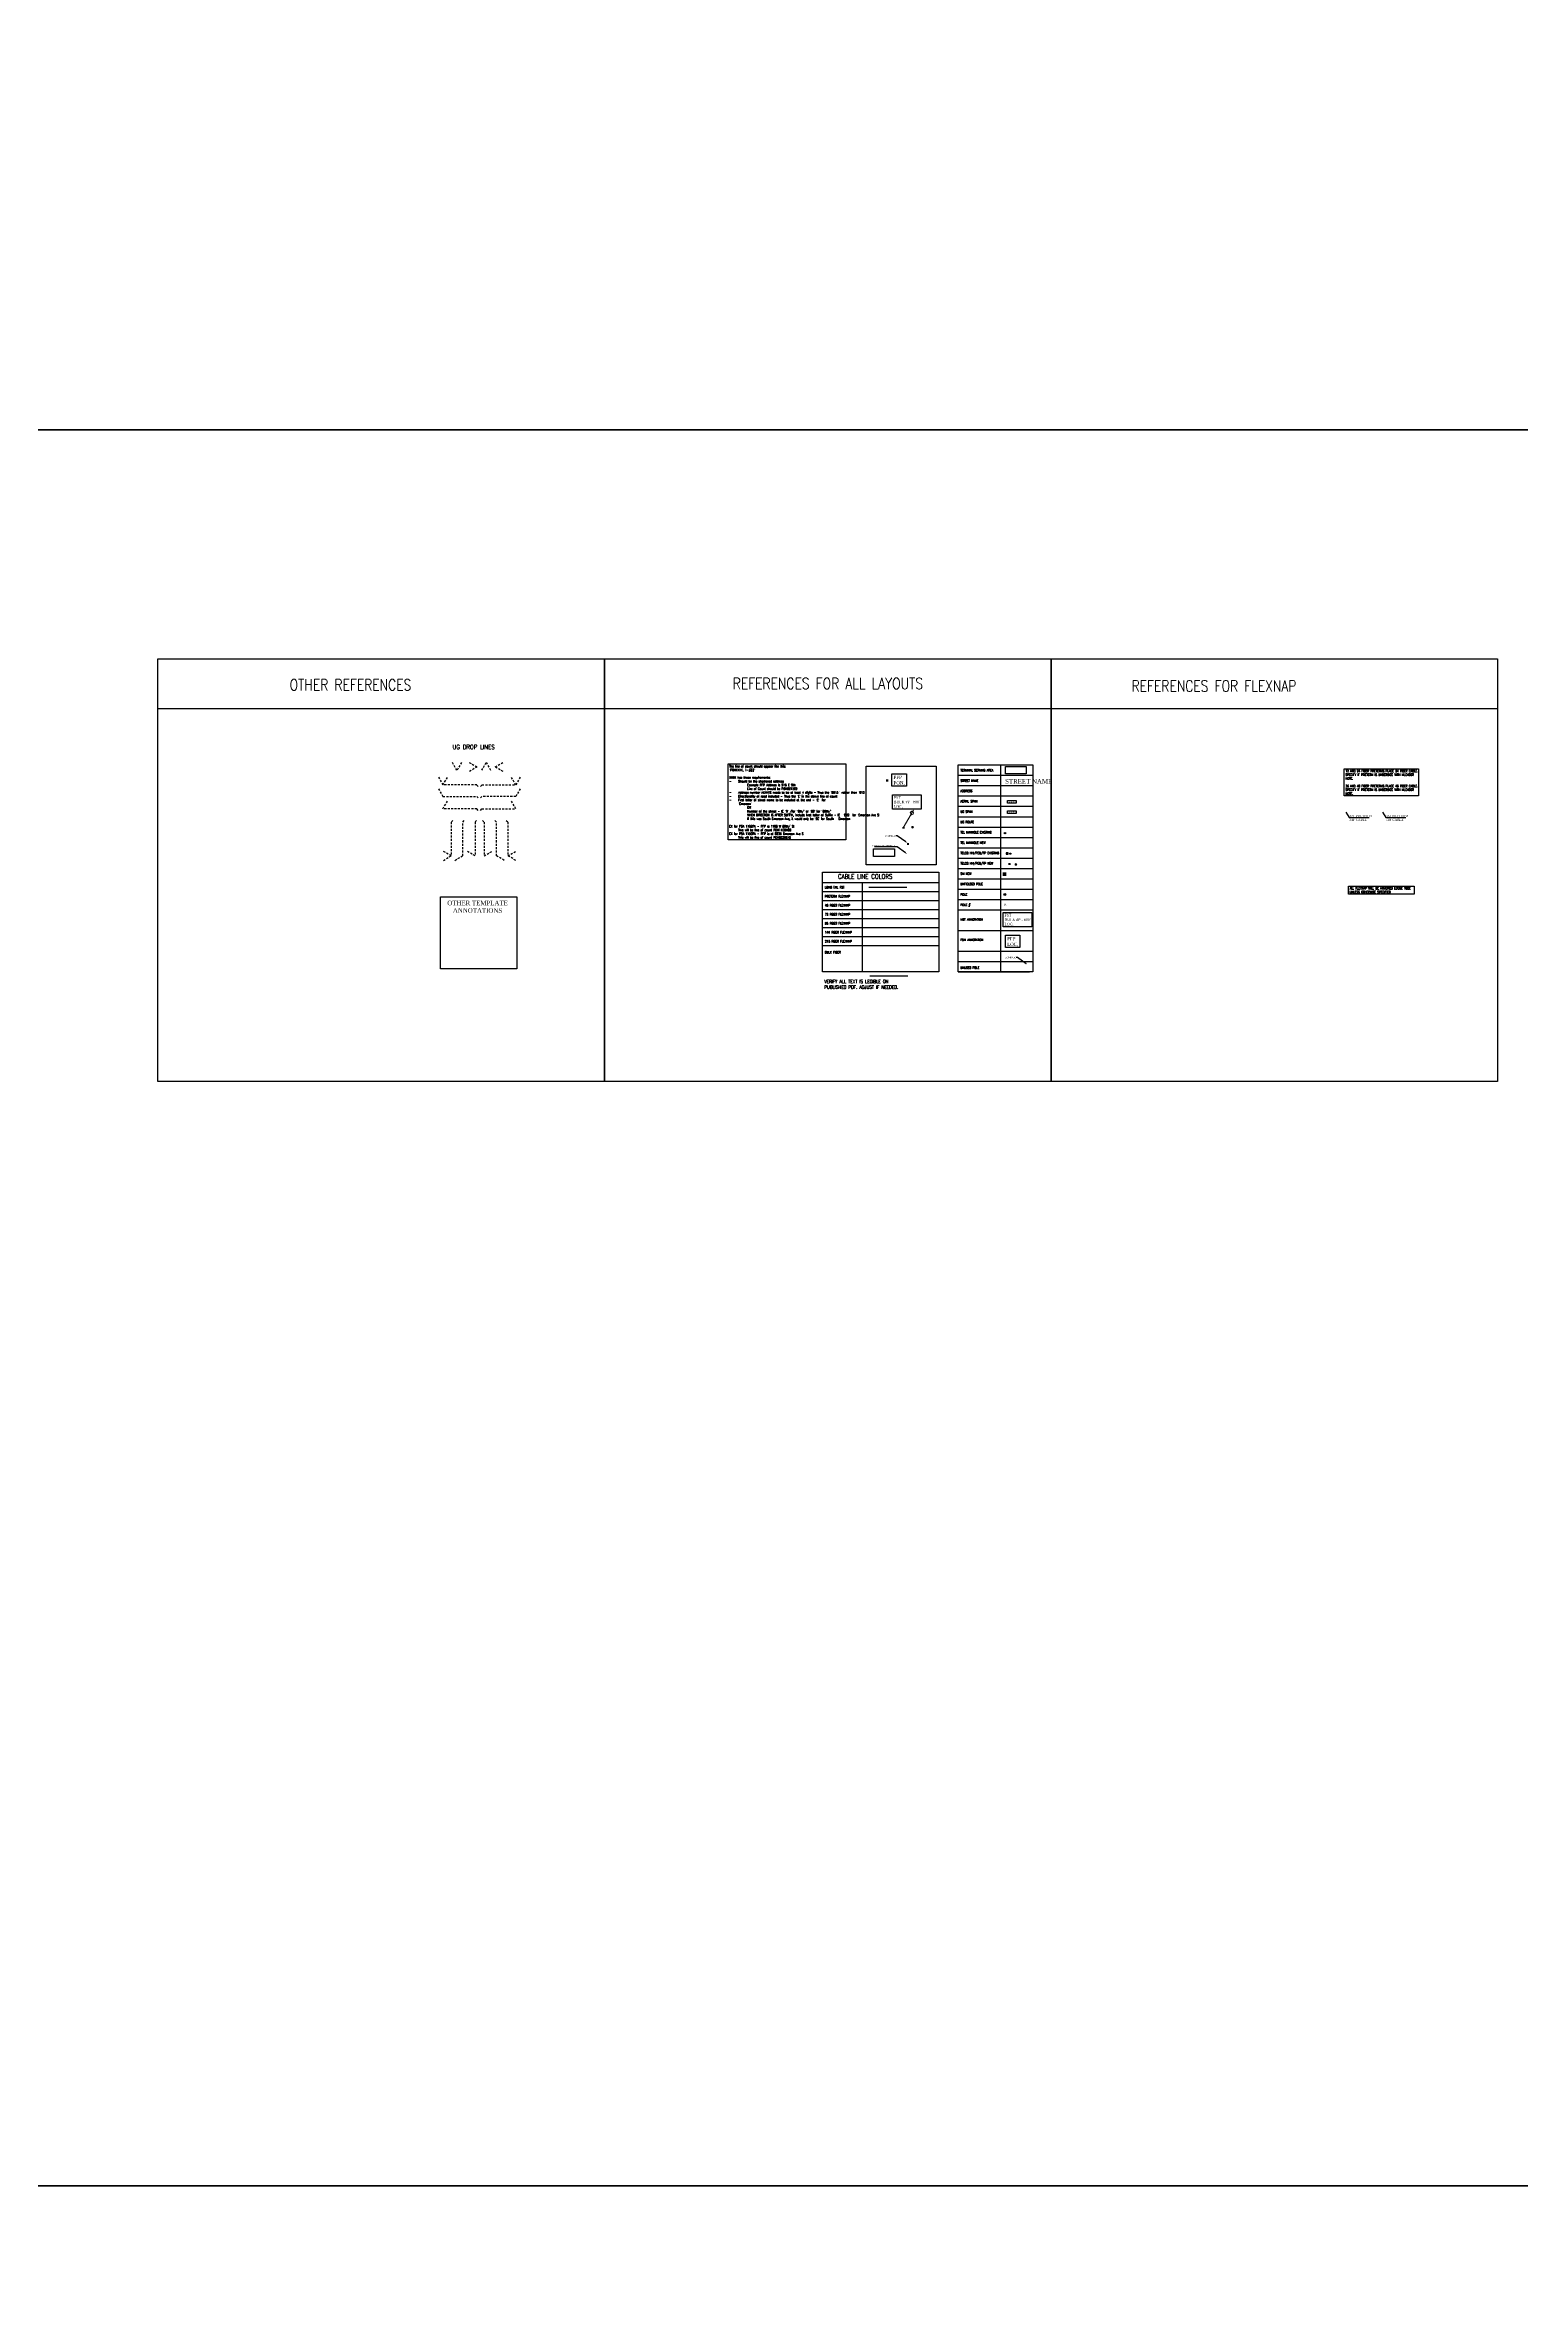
# Model space of a CAD drawing. Header units: feet. Extents: x 865220 to 2781189, y -2240498 to 970979.
# Drawn here: x 2767353 to 2770631, y 947088 to 952078 of the extents above; entities that cross this region are included whole.
import ezdxf
from ezdxf import colors
from ezdxf.entities.mleader import LeaderData, LeaderLine
from ezdxf.enums import TextEntityAlignment as Align
from ezdxf.lldxf.tags import DXFTag
from ezdxf.math import Vec2, Vec3

# ---------------------------------------------------------------- set-up
doc = ezdxf.new("R2010")
doc.units = ezdxf.units.FT
doc.header["$LTSCALE"] = 0.015
doc.header["$MEASUREMENT"] = 0
doc.set_wipeout_variables(frame=1)
doc.linetypes.add('DASHED', pattern=[5, 3, -2])
for name, color, linetype in [('DETAIL', 7, 'Continuous'), ('DROP BURIED', 7, 'DASHED'), ('F1', 112, 'F1'), ('FOOTAGE', 7, 'Continuous'), ('NOTES', 7, 'Continuous'), ('pole', 30, 'Continuous'), ('PROP_TEL', 6, 'Continuous'), ('STREET NAME', 7, 'Continuous'), ('TAIL', 1, 'MST'), ('TELEPHONE STRUCT-EX', 30, 'Continuous'), ('TELEPHONE STRUCT-PROP', 6, 'Continuous'), ('TERMINAL SERVING AREAS', 1, 'Continuous'), ('TERMINALS', 7, 'Continuous')]:
    doc.layers.add(name, color=color, linetype=linetype)
doc.layers.add('RUNNING LINE (UNDERGROUND)', color=10, linetype='Continuous', lineweight=40)
doc.layers.add('WORK BOUNDARY', color=110, linetype='Continuous', lineweight=40)
doc.layers.add('TEMPLATE REFERENCE', color=2, linetype='Continuous', plot=False)
doc.styles.add('Dimensions 100', font='arial.ttf')
doc.styles.add('Line', font='txt.shx', dxfattribs={"height": 3})
doc.styles.add('RS332', font='romans.shx', dxfattribs={"width": 0.8})
doc.styles.add('SIMPLEX', font='times.ttf', dxfattribs={"width": 0.8})
doc.styles.get("Standard").update_dxf_attribs({"font": 'times.ttf'})
doc.styles.add('Utilities', font='arial.ttf', dxfattribs={"height": 2.5})
tags = doc.linetypes.add('F1', pattern='A,15,-5,["F1",Line,S=1.5,R=0,X=0,Y=-1.5],-12', length=32).pattern_tags.tags
tags[6] = DXFTag(74, 10)
tags = doc.linetypes.add('MST', pattern='A,5,-5,5,-5,["TAIL",Line,S=1.5,R=0,X=0,Y=-1.5],-20', length=40).pattern_tags.tags
tags[10] = DXFTag(74, 10)

# ---------------------------------------------------------------- blocks, each defined once
blk = doc.blocks.new('TERMINAL')
at = {"lineweight": 5, "ltscale": 0.5, "flags": 128}
blk.add_lwpolyline([(-0.1, -0.6), (-0.1, 44.8)], dxfattribs=at)
at = {"lineweight": 5, "ltscale": 0.5}
blk.add_circle((-0.1, 37.6), 3.83, dxfattribs=at)
blk = doc.blocks.new('TELPED')
at = {"linetype": 'Continuous', "flags": 128}
blk.add_lwpolyline([(0.3, 0.3), (0.3, -0.3), (-0.3, -0.3), (-0.3, 0.3)], close=True, dxfattribs=at)
blk = doc.blocks.new('TELEPHONE PEDESTAL')
at = {"layer": 'TELEPHONE STRUCT-EX'}
for p, q in [((-1.1, 1.1), (1.1, -1.1)), ((1.1, 1.1), (-1.1, -1.1))]:
    blk.add_line(p, q, dxfattribs=at)
at = {"layer": 'TELEPHONE STRUCT-EX', "xscale": 4, "yscale": 4, "zscale": 4}
blk.add_blockref('TELPED', (0, 0), dxfattribs=at)
blk = doc.blocks.new('TELEPHONE MANHOLE')
at = {"layer": 'TELEPHONE STRUCT-EX'}
blk.add_circle((0, 0), 1.76, dxfattribs=at)
at = {"layer": 'TELEPHONE STRUCT-EX', "style": 'SIMPLEX'}
blk.add_text('T', height=2, dxfattribs=at).set_placement((0, 0), align=Align.MIDDLE_CENTER)
blk = doc.blocks.new('EX HH')
at = {"ltscale": 40, "true_color": 0xffffff}
h = blk.add_hatch(color=7, dxfattribs=at)
h.dxf.hatch_style = 1
h.paths.add_polyline_path([(-0.06, -0.03, 0.414214), (-0.05, -0.05), (0.05, -0.05, 0.414214), (0.06, -0.03), (0.06, 0.03, 0.414214), (0.05, 0.05), (-0.05, 0.05, 0.414214), (-0.06, 0.03)])
at = {"color": 30, "const_width": 0.005, "flags": 128}
blk.add_lwpolyline([(-0.06, 0.03), (-0.06, -0.03, 0.414214), (-0.05, -0.05), (0.05, -0.05, 0.414214), (0.06, -0.03), (0.06, 0.03, 0.414214), (0.05, 0.05), (-0.05, 0.05, 0.414214)], format="xyb", close=True, dxfattribs=at)
at = {"layer": 'RUNNING LINE (UNDERGROUND)', "color": 7, "lineweight": -3, "flags": 128}
blk.add_lwpolyline([(-0.05, 0.03), (-0.05, -0.03, 0.414214), (-0.05, -0.04), (0.05, -0.04, 0.414214), (0.05, -0.03), (0.05, 0.03, 0.414214), (0.05, 0.04), (-0.05, 0.04, 0.414214)], format="xyb", close=True, dxfattribs=at)
at = {"layer": 'TELEPHONE STRUCT-PROP', "color": 30, "style": 'Utilities'}
blk.add_text('HH', height=0.05, dxfattribs=at).set_placement((0, 0), align=Align.MIDDLE_CENTER)
blk = doc.blocks.new('PFP')
at = {"color": 6}
blk.add_wipeout([(-0.12, 0.12), (0.12, 0.12), (0.12, -0.12), (-0.12, -0.12)], dxfattribs=at)
at = {"ltscale": 40, "true_color": 0xffffff}
h = blk.add_hatch(color=7, dxfattribs=at)
h.dxf.hatch_style = 1
h.paths.add_polyline_path([(-0.12, -0.12), (0.12, -0.12), (0.12, 0.12), (-0.12, 0.12)])
at = {"layer": 'RUNNING LINE (UNDERGROUND)', "color": 6, "lineweight": 0, "const_width": 0.0181, "flags": 128}
blk.add_lwpolyline([(-0.12, 0.12), (0.12, 0.12), (0.12, -0.12), (-0.12, -0.12)], close=True, dxfattribs=at)
at = {"layer": 'RUNNING LINE (UNDERGROUND)', "color": 18, "lineweight": 0, "true_color": 0x000000, "const_width": 0.0181, "flags": 128}
for points in [[(-0.08, -0.08), (0.08, 0.08)], [(-0.08, 0.08), (0.08, -0.08)]]:
    blk.add_lwpolyline(points, dxfattribs=at)
blk = doc.blocks.new('NEW HH')
at = {"ltscale": 40, "true_color": 0xffffff}
h = blk.add_hatch(color=7, dxfattribs=at)
h.dxf.hatch_style = 1
h.paths.add_polyline_path([(-0.06, -0.03, 0.414214), (-0.05, -0.05), (0.05, -0.05, 0.414214), (0.06, -0.03), (0.06, 0.03, 0.414214), (0.05, 0.05), (-0.05, 0.05, 0.414214), (-0.06, 0.03)])
at = {"layer": 'RUNNING LINE (UNDERGROUND)', "color": 6, "lineweight": 0, "const_width": 0.005, "flags": 128}
blk.add_lwpolyline([(-0.06, 0.03), (-0.06, -0.03, 0.414214), (-0.05, -0.05), (0.05, -0.05, 0.414214), (0.06, -0.03), (0.06, 0.03, 0.414214), (0.05, 0.05), (-0.05, 0.05, 0.414214)], format="xyb", close=True, dxfattribs=at)
at = {"layer": 'TELEPHONE STRUCT-PROP', "color": 18, "true_color": 0x000000, "style": 'Utilities'}
blk.add_text('HH', height=0.05, dxfattribs=at).set_placement((0, 0), align=Align.MIDDLE_CENTER)
blk = doc.blocks.new('Proposed FlowerPot')
at = {"lineweight": 5, "ltscale": 100, "true_color": 0xffffff}
h = blk.add_hatch(color=7, dxfattribs=at)
h.dxf.hatch_style = 1
h.paths.add_polyline_path([(-0.06, 0, 0.414214), (0, -0.06, 0.414214), (0.06, 0, 0.414214), (0, 0.06, 0.414214)])
at = {"lineweight": 5, "ltscale": 100}
blk.add_circle((0, 0), 0.0604, dxfattribs=at)
at = {"layer": 'RUNNING LINE (UNDERGROUND)', "color": 6, "lineweight": 5, "const_width": 0.00907, "flags": 128}
blk.add_lwpolyline([(-0.06, 0, -0.414214), (0, 0.06, -0.414214), (0.06, 0, -0.414214), (0, -0.06, -0.414214), (-0.06, 0)], format="xyb", dxfattribs=at)
at = {"color": 18, "linetype": 'ByBlock', "lineweight": 5, "ltscale": 100, "true_color": 0x000000, "style": 'Dimensions 100'}
blk.add_text('F', height=0.0744, dxfattribs=at).set_placement((-0.03, -0.04))
blk = doc.blocks.new('JOINT USE POLE')
at = {"layer": 'TELEPHONE STRUCT-EX', "color": 0}
for p, q in [((1.4, 1.4), (-1.4, -1.4)), ((-1.4, 1.4), (1.4, -1.4))]:
    blk.add_line(p, q, dxfattribs=at)
blk.add_circle((0, 0), 2, dxfattribs=at)

msp = doc.modelspace()

# ---------------------------------------------------------------- linework, layer by layer
at = {"layer": 'DROP BURIED', "ltscale": 100}
for points in [[(2768277.9, 950483.6), (2768267.9, 950466.3), (2768257.9, 950483.6)], [(2768295.4, 950483.6), (2768312.7, 950473.6), (2768295.4, 950463.6)], [(2768322.9, 950466.3), (2768332.9, 950483.6), (2768342.9, 950466.3)], [(2768370.4, 950463.6), (2768353.1, 950473.6), (2768370.4, 950483.6)], [(2768226.9, 950450.9), (2768236.9, 950433.6), (2768246.9, 950450.9)], [(2768226.9, 950425.2), (2768236.9, 950407.9), (2768311.9, 950407.9), (2768315.4, 950404.4)], [(2768315.4, 950430), (2768311.9, 950433.6), (2768236.9, 950433.6)], [(2768320, 950430), (2768323.5, 950433.6), (2768398.5, 950433.6)], [(2768408.5, 950425.2), (2768398.5, 950407.9), (2768323.5, 950407.9), (2768320, 950404.4)], [(2768408.5, 950450.9), (2768398.5, 950433.6), (2768388.5, 950450.9)], [(2768315.4, 950377.2), (2768311.9, 950380.8), (2768236.9, 950380.8), (2768246.9, 950398.1)], [(2768258.8, 950354.7), (2768255.3, 950351.2), (2768255.3, 950276.2)], [(2768263.6, 950266.2), (2768280.9, 950276.2), (2768280.9, 950351.2), (2768284.4, 950354.7)], [(2768311.6, 950354.7), (2768308.1, 950351.2), (2768308.1, 950276.2), (2768290.7, 950286.2)], [(2768320, 950377.2), (2768323.5, 950380.8), (2768398.5, 950380.8), (2768388.5, 950398.1)], [(2768324.8, 950354.7), (2768328.3, 950351.2), (2768328.3, 950276.2), (2768345.7, 950286.2)], [(2768372.8, 950266.2), (2768355.5, 950276.2), (2768355.5, 950351.2), (2768352, 950354.7)], [(2768377.6, 950354.7), (2768381.1, 950351.2), (2768381.1, 950276.2)], [(2768237.9, 950266.2), (2768255.3, 950276.2), (2768237.9, 950286.2)], [(2768398.5, 950266.2), (2768381.1, 950276.2), (2768398.5, 950286.2)]]:
    msp.add_lwpolyline(points, dxfattribs=at)
at = {"layer": 'F1', "ltscale": 50, "flags": 128}
msp.add_lwpolyline([(2769185, 950009.6), (2769269.2, 950009.6)], dxfattribs=at)
at = {"layer": 'TAIL', "ltscale": 100, "flags": 128}
msp.add_lwpolyline([(2769182.7, 950206.3), (2769267, 950206.3)], dxfattribs=at)
at = {"layer": 'TEMPLATE REFERENCE'}
msp.add_line((2767603.7, 950603.6), (2770579.3, 950603.6), dxfattribs=at)
at = {"layer": 'TEMPLATE REFERENCE', "ltscale": 1.5}
for p, q in [((2769380.9, 950455.2), (2769547.3, 950455.2)), ((2769475.4, 950478.2), (2769475.4, 950018.2)), ((2769380.9, 950432.2), (2769547.3, 950432.2)), ((2769380.9, 950409.2), (2769547.3, 950409.2)), ((2769380.9, 950386.2), (2769547.3, 950386.2)), ((2769380.9, 950363.2), (2769547.3, 950363.2)), ((2769380.9, 950340.2), (2769547.3, 950340.2)), ((2769380.9, 950317.2), (2769547.3, 950317.2)), ((2769380.9, 950294.2), (2769547.3, 950294.2)), ((2769380.9, 950271.2), (2769547.3, 950271.2)), ((2769080.2, 950217), (2769338.5, 950217)), ((2769168.1, 950217), (2769168.1, 950018.8)), ((2769380.9, 950248.2), (2769547.3, 950248.2)), ((2769380.9, 950225.2), (2769547.3, 950225.2)), ((2769080.2, 950197), (2769338.5, 950197)), ((2769080.2, 950177), (2769338.5, 950177)), ((2769080.2, 950157), (2769338.5, 950157)), ((2769380.9, 950202.2), (2769547.3, 950202.2)), ((2769380.9, 950179.2), (2769547.3, 950179.2)), ((2769380.9, 950156.2), (2769547.3, 950156.2)), ((2769080.2, 950137), (2769338.5, 950137)), ((2769080.2, 950117), (2769338.5, 950117)), ((2769380.9, 950110.2), (2769547.3, 950110.2)), ((2769080.2, 950097), (2769338.5, 950097)), ((2769080.2, 950077), (2769338.5, 950077)), ((2769380.9, 950064.2), (2769547.3, 950064.2)), ((2769380.9, 950041.2), (2769547.3, 950041.2)), ((2769380.9, 950018.2), (2769539.5, 950018.2))]:
    msp.add_line(p, q, dxfattribs=at)
at = {"layer": 'TEMPLATE REFERENCE'}
for points in [[(2767603.7, 950713.8), (2768595.5, 950713.8), (2768595.5, 949775.1), (2767603.7, 949775.1)], [(2768595.5, 950713.8), (2769587.4, 950713.8), (2769587.4, 949775.1), (2768595.5, 949775.1)]]:
    msp.add_lwpolyline(points, close=True, dxfattribs=at)
at = {"layer": 'TEMPLATE REFERENCE', "ltscale": 1.5}
for points in [[(2769380.9, 950478.2), (2769547.3, 950478.2), (2769547.3, 950018.2), (2769380.9, 950018.2)], [(2769080.2, 950240), (2769338.5, 950240), (2769338.5, 950018.8), (2769080.2, 950018.8)], [(2768231.6, 950185.5), (2768401, 950185.5), (2768401, 950025.4), (2768231.6, 950025.4)]]:
    msp.add_lwpolyline(points, close=True, dxfattribs=at)
at = {"layer": 'TERMINAL SERVING AREAS', "ltscale": 1.5, "flags": 128}
for points in [[(2769486.4, 950458.2), (2769486.4, 950474.6), (2769532.5, 950474.6), (2769532.5, 950458.2)], [(2769193.5, 950275), (2769193.5, 950291.4), (2769239.6, 950291.4), (2769239.6, 950275)]]:
    msp.add_lwpolyline(points, close=True, dxfattribs=at)
at = {"layer": 'WORK BOUNDARY', "lineweight": 50}
msp.add_lwpolyline([(2765319.5, 951222.6), (2777521.2, 951222.6), (2777521.2, 947321.9), (2765319.5, 947321.9)], close=True, dxfattribs=at)

# ---------------------------------------------------------------- block references
at = {"layer": 'pole'}
msp.add_blockref('JOINT USE POLE', (2769484.9, 950190.2), dxfattribs=at)
at = {"layer": 'TELEPHONE STRUCT-EX'}
for name, p, xscale, yscale, zscale in [('TELEPHONE MANHOLE', (2769485.3, 950326.7), 0.9768868823137693, 0.9768868823137693, 0.9768868823137693), ('EX HH', (2769490.1, 950281.3), 40, 40, 40), ('TELEPHONE PEDESTAL', (2769497.2, 950281.2), 0.9768868823137693, 0.9768868823137693, 0.9768868823137693)]:
    msp.add_blockref(name, p, dxfattribs=dict(at, xscale=xscale, yscale=yscale, zscale=zscale))
at = {"layer": 'TERMINALS', "ltscale": 0.5, "rotation": 329.9999999999999}
msp.add_blockref('TERMINAL', (2769259.7, 950338.8), dxfattribs=at)

# ---------------------------------------------------------------- texts
at = {"layer": 'pole', "color": 30, "ltscale": 40, "insert": (2769483.9, 950170.1), "char_height": 5, "attachment_point": 1}
msp.add_mtext('P.', dxfattribs=at)
at = {"layer": 'STREET NAME', "ltscale": 40, "insert": (2769485.4, 950446.7), "char_height": 10, "attachment_point": 1}
msp.add_mtext('STREET NAME', dxfattribs=at)
at = {"layer": 'TEMPLATE REFERENCE', "style": 'RS332', "width": 0.8}
for s, height, p in [('OTHER REFERENCES', 25, (2767896.4, 950643.5)), ('REFERENCES FOR ALL LAYOUTS', 25, (2768880.5, 950646.6)), ('REFERENCES FOR FLEXNAP', 25, (2769766.5, 950641)), ('UG DROP LINES', 10, (2768258.2, 950512.9)), ('TERMINAL SERVING AREA', 5, (2769386.2, 950463.9)), ('ADDRESS', 5, (2769386.2, 950417.9)), ('STREET NAME', 5, (2769386.2, 950440.9)), ('AERIAL SPAN', 5, (2769386.2, 950394.9)), ('UG SPAN', 5, (2769386.2, 950371.9)), ('TEL MANHOLE EXISTING', 5, (2769386.2, 950325.9)), ('TEL MANHOLE NEW', 5, (2769386.2, 950302.9)), ('UG ROUTE', 5, (2769386.2, 950348.9)), ('TELCO HH/PED/FP EXISTING', 5, (2769386.2, 950279.9)), ('TELCO HH/PED/FP NEW', 5, (2769386.2, 950256.9)), ('LONG TAIL FST', 5, (2769085.2, 950203.6)), ('CABLE LINE COLORS', 10, (2769114.3, 950225.4)), ('SAI NEW', 5, (2769386.2, 950233.9)), ('UNFIELDED POLE', 5, (2769386.2, 950210.9)), ('48 FIBER FLEXNAP', 5, (2769085.2, 950163.6)), ('PRETERM FLEXNAP', 5, (2769085.2, 950183.6)), ('POLE', 5, (2769386.2, 950187.9)), ('POLE #', 5, (2769386.2, 950164.9)), ('72 FIBER FLEXNAP', 5, (2769085.2, 950143.6)), ('96 FIBER FLEXNAP', 5, (2769085.2, 950123.6)), ('144 FIBER FLEXNAP', 5, (2769085.2, 950103.6)), ('MST ANNOTATION', 5, (2769386.2, 950132.2)), ('216 FIBER FLEXNAP', 5, (2769085.2, 950083.6)), ('BULK FIBER', 5, (2769085.2, 950059.5)), ('FSAI ANNOTATION', 5, (2769386.2, 950087.2)), ('UNUSED POLE', 5, (2769386.2, 950025.3))]:
    msp.add_text(s, height=height, dxfattribs=at).set_placement(p)
at = {"layer": 'TEMPLATE REFERENCE', "ltscale": 1.5, "char_height": 5, "attachment_point": 1, "style": 'RS332', "bg_fill": 16, "box_fill_scale": 1.5, "bg_fill_color": 256, "bg_fill_transparency": 0}
for s, insert, width in [('12 AND 24 FIBER PRETERMS PLACE 24 FIBER CABLE. SPECIFY IF PRETERM IS UNDERSIZE WITH MLEADER NOTE.\\P\\P36 AND 48 FIBER PRETERMS PLACE 48 FIBER CABLE. SPECIFY IF PRETERM IS UNDERSIZE WITH MLEADER NOTE.', (2770241.3, 950467.1), 159.669), ('ALL FLEXNAP WILL BE ARMORED LOOSE TUBE UNLESS OTHERWISE SPECIFIED', (2770250.6, 950206.7), 141.193)]:
    msp.add_mtext(s, dxfattribs=dict(at, insert=insert, width=width))
at = {"layer": 'TEMPLATE REFERENCE', "insert": (2768313.7, 950163.1), "char_height": 10, "attachment_point": 5}
msp.add_mtext('OTHER TEMPLATE \\PANNOTATIONS', dxfattribs=at)
at = {"layer": 'TEMPLATE REFERENCE', "ltscale": 1.75, "insert": (2769083.9, 950000.9), "char_height": 7.5, "width": 168.932, "attachment_point": 1, "style": 'RS332'}
msp.add_mtext('VERIFY ALL TEXT IS LEGIBLE ON PUBLISHED PDF. ADJUST IF NEEDED.', dxfattribs=at)

# ---------------------------------------------------------------- next in the draw order: block references
at = {"layer": 'PROP_TEL', "xscale": 30, "yscale": 30, "zscale": 30}
msp.add_blockref('PFP', (2769484.2, 950235.6), dxfattribs=at)

# ---------------------------------------------------------------- next in the draw order: texts
at = {"layer": 'FOOTAGE', "ltscale": 40, "insert": (2769500.7, 950373.2), "char_height": 4, "width": 17.345, "attachment_point": 5, "bg_fill": 19, "box_fill_scale": 1.25, "bg_fill_color": 256, "bg_fill_transparency": 0}
msp.add_mtext("\\pxqc;XXX'", dxfattribs=at)
at = {"layer": 'TEMPLATE REFERENCE', "insert": (2768872.7, 950477.8), "char_height": 5, "width": 256.758, "attachment_point": 1, "style": 'RS332', "bg_fill": 19, "box_fill_scale": 1.5, "bg_fill_color": 256, "bg_fill_transparency": 0}
msp.add_mtext('The line of count should appear like this:\\P{\\fArial|b0|i0|c0|p34;“}PONXXXX, 1-###{\\fArial|b0|i0|c0|p34;”\\P\\P}XXXX has these requirements:\\P-^IShould be the shortened address \\P^I^IExample PFP Address is 915 E 9th             \\P^I^ILine of Count should be PON0915E9\\P-^IAddress number ALWAYS needs to be at least 4 digits - Thus the {\\fArial|b0|i0|c0|p34;“}0915{\\fArial|b0|i0|c0|p34;” }^Irather than {\\fArial|b0|i0|c0|p34;“}915{\\fArial|b0|i0|c0|p34;”\\P}-^IDirectionality of road included - Thus the {\\fArial|b0|i0|c0|p34;“}E{\\fArial|b0|i0|c0|p34;” }in the above line of count\\P-^IFirst letter of street name to be included at the end - {\\fArial|b0|i0|c0|p34;“}E{\\fArial|b0|i0|c0|p34;” } for\\P^I{\\fArial|b0|i0|c0|p34;“}Emerson{\\fArial|b0|i0|c0|p34;”} \\P^I^IOR\\P^I^INumber of the street - IE {\\fArial|b0|i0|c0|p34;“}9{\\fArial|b0|i0|c0|p34;” }/for {\\fArial|b0|i0|c0|p34;“}9th/{\\fArial|b0|i0|c0|p34;” }or {\\fArial|b0|i0|c0|p34;“}89{\\fArial|b0|i0|c0|p34;” }for {\\fArial|b0|i0|c0|p34;“}89th/{\\fArial|b0|i0|c0|p34;”\\P}^I^IWHEN DIRECTION IS AFTER SUFFIX, include first letter of Suffix - IE {\\fArial|b0|i0|c0|p34;^I^I“}EAS{\\fArial|b0|i0|c0|p34;” }^Ifor {\\fArial|b0|i0|c0|p34;“}Emerson Ave S{\\fArial|b0|i0|c0|p34;”\\P}^I^IIf this was South Emerson Ave, it would only be {\\fArial|b0|i0|c0|p34;“}SE{\\fArial|b0|i0|c0|p34;” }for South ^I^IEmerson\\P\\PEX for PSA 1102PA - PFP is 1108 W 89th/ St\\P^IThis will be line of count PON1108W89\\PEX for PSA 1103PA - PFP is at 8236 Emerson Ave S\\P^IThis will be line of count PON8236EAS', dxfattribs=at)
at = {"layer": 'TERMINALS', "ltscale": 0.5, "char_height": 6, "attachment_point": 1, "style": 'SIMPLEX', "bg_fill": 19, "box_fill_scale": 1.5, "bg_fill_color": 256, "bg_fill_transparency": 0}
for insert in [(2769238.2, 950408.9), (2769484.3, 950147.4)]:
    msp.add_mtext("FST\\PBULK #P - #00'\\PLOC,", dxfattribs=dict(at, insert=insert))

# ---------------------------------------------------------------- next in the draw order: leaders
at = {"layer": 'NOTES', "color": 32, "ltscale": 1.5}
ml = msp.add_multileader_mtext('Standard', dxfattribs=at)
ml.set_content('12F PRETERM\\P24F CABLE', color=32)
ml.set_leader_properties()
ml.build(insert=Vec2(0, 0))
ml.multileader.update_dxf_attribs({"text_left_attachment_type": 6, "text_right_attachment_type": 6, "dogleg_length": 0.36, "arrow_head_size": 0.18})
ctx = ml.context
ctx.base_point, ctx.char_height, ctx.arrow_head_size, ctx.landing_gap_size, ctx.plane_origin = Vec3(2770250.3, 950361.2), 5, 0.18, 0.09, Vec3(2770064.8, 950390.3)
ctx.left_attachment, ctx.right_attachment = 6, 6
notes = []
notes.append((ctx, [(0, (1, 1, 0), (2770249.9, 950361.2), (1, 0), 0.36, [(0, [(2770242.1, 950373.6)], 0, [])])]))
ctx.mtext.insert, ctx.mtext.flow_direction = Vec3(2770250.4, 950367.2), 5
ctx.mtext.has_bg_fill, ctx.mtext.bg_color, ctx.mtext.bg_scale_factor, ctx.mtext.bg_transparency, ctx.mtext.use_window_bg_color = 1, -1027028792, 1.5, 0, 1
for ctx, leaders in notes:
    for number, flags, end, landing, length, lines in leaders:
        leader = LeaderData()
        leader.index, (leader.has_last_leader_line, leader.has_dogleg_vector, leader.attachment_direction) = number, flags
        leader.last_leader_point, leader.dogleg_vector, leader.dogleg_length = Vec3(end), Vec3(landing), length
        for number, points, colour, breaks in lines:
            line = LeaderLine()
            line.index, line.vertices, line.color, line.breaks = number, Vec3.list(points), colors.encode_raw_color(colour), breaks
            leader.lines.append(line)
        ctx.leaders.append(leader)

# ---------------------------------------------------------------- next in the draw order: linework, layer by layer
at = {"layer": 'TEMPLATE REFERENCE', "ltscale": 1.5}
msp.add_lwpolyline([(2769176.7, 950475.1), (2769332.2, 950475.1), (2769332.2, 950256), (2769176.7, 950256)], close=True, dxfattribs=at)

# ---------------------------------------------------------------- next in the draw order: block references
at = {"layer": 'PROP_TEL'}
for name, p, xscale, yscale, zscale in [('NEW HH', (2769495.1, 950257.9), 40, 40, 40), ('Proposed FlowerPot', (2769509.4, 950257.1), 30, 30, 30)]:
    msp.add_blockref(name, p, dxfattribs=dict(at, xscale=xscale, yscale=yscale, zscale=zscale))

# ---------------------------------------------------------------- next in the draw order: texts
at = {"layer": 'FOOTAGE', "ltscale": 40, "insert": (2769500.2, 950396.5), "char_height": 4, "width": 17.345, "attachment_point": 5, "bg_fill": 19, "box_fill_scale": 1.25, "bg_fill_color": 256, "bg_fill_transparency": 0}
msp.add_mtext("\\pxqc;XXX'", dxfattribs=at)
at = {"layer": 'PROP_TEL', "ltscale": 0.5, "insert": (2769490, 950096), "char_height": 7.5, "attachment_point": 1, "style": 'SIMPLEX', "bg_fill": 19, "box_fill_scale": 1.5, "bg_fill_color": 256, "bg_fill_transparency": 0}
msp.add_mtext('PFP\\PLOC,', dxfattribs=at)

# ---------------------------------------------------------------- next in the draw order: leaders
at = {"layer": 'NOTES', "color": 32, "ltscale": 1.5}
ml = msp.add_multileader_mtext('Standard', dxfattribs=at)
ml.set_content('36F PRETERM\\P48F CABLE', color=32)
ml.set_leader_properties()
ml.build(insert=Vec2(0, 0))
ml.multileader.update_dxf_attribs({"text_left_attachment_type": 6, "text_right_attachment_type": 6, "dogleg_length": 0.36, "arrow_head_size": 0.18})
ctx = ml.context
ctx.base_point, ctx.char_height, ctx.arrow_head_size, ctx.landing_gap_size, ctx.plane_origin = Vec3(2770331.6, 950361.2), 5, 0.18, 0.09, Vec3(2770146.1, 950390.3)
ctx.left_attachment, ctx.right_attachment = 6, 6
notes = []
notes.append((ctx, [(0, (1, 1, 0), (2770331.2, 950361.2), (1, 0), 0.36, [(0, [(2770323.4, 950373.6)], 0, [])])]))
ctx.mtext.insert, ctx.mtext.flow_direction = Vec3(2770331.7, 950367.2), 5
ctx.mtext.has_bg_fill, ctx.mtext.bg_color, ctx.mtext.bg_scale_factor, ctx.mtext.bg_transparency, ctx.mtext.use_window_bg_color = 1, -1027028792, 1.5, 0, 1
for ctx, leaders in notes:
    for number, flags, end, landing, length, lines in leaders:
        leader = LeaderData()
        leader.index, (leader.has_last_leader_line, leader.has_dogleg_vector, leader.attachment_direction) = number, flags
        leader.last_leader_point, leader.dogleg_vector, leader.dogleg_length = Vec3(end), Vec3(landing), length
        for number, points, colour, breaks in lines:
            line = LeaderLine()
            line.index, line.vertices, line.color, line.breaks = number, Vec3.list(points), colors.encode_raw_color(colour), breaks
            leader.lines.append(line)
        ctx.leaders.append(leader)

# ---------------------------------------------------------------- next in the draw order: linework, layer by layer
at = {"layer": 'TEMPLATE REFERENCE'}
msp.add_lwpolyline([(2769587.4, 950713.8), (2770579.3, 950713.8), (2770579.3, 949775.1), (2769587.4, 949775.1)], close=True, dxfattribs=at)

# ---------------------------------------------------------------- next in the draw order: block references
at = {"layer": 'PROP_TEL', "xscale": 20, "yscale": 20, "zscale": 20}
msp.add_blockref('PFP', (2769223.5, 950443.6), dxfattribs=at)

# ---------------------------------------------------------------- next in the draw order: leaders
at = {"layer": 'DETAIL', "ltscale": 5}
ml = msp.add_multileader_mtext('Standard', dxfattribs=at)
ml.set_content('30X48X36', color=256)
ml.set_leader_properties()
ml.build(insert=Vec2(0, 0))
ml.multileader.update_dxf_attribs({"has_text_frame": 1, "text_left_attachment_type": 2, "text_right_attachment_type": 2, "dogleg_length": 3})
ctx = ml.context
ctx.base_point, ctx.char_height, ctx.landing_gap_size, ctx.plane_origin = Vec3(2769217.4, 950320.9), 3.5, 1.5, Vec3(2769292.7, 950337.7)
ctx.left_attachment, ctx.right_attachment, ctx.text_align_type = 2, 2, 1
notes = []
notes.append((ctx, [(0, (1, 1, 0), (2769246, 950320.9), (-1, 0), 3, [(0, [(2769268.4, 950304.7)], 0, [])])]))
ctx.mtext.insert, ctx.mtext.alignment, ctx.mtext.flow_direction = Vec3(2769230.2, 950322.6), 2, 5
ctx.mtext.has_bg_fill, ctx.mtext.bg_color, ctx.mtext.bg_scale_factor, ctx.mtext.bg_transparency, ctx.mtext.use_window_bg_color = 1, -1027028792, 1.5, 0, 1
ml = msp.add_multileader_mtext('Standard', dxfattribs=at)
ml.set_content('30X48X36', color=256)
ml.set_leader_properties()
ml.build(insert=Vec2(0, 0))
ml.multileader.update_dxf_attribs({"has_text_frame": 1, "text_left_attachment_type": 2, "text_right_attachment_type": 2, "dogleg_length": 3})
ctx = ml.context
ctx.base_point, ctx.char_height, ctx.landing_gap_size, ctx.plane_origin = Vec3(2769484.8, 950050.4), 3.5, 1.5, Vec3(2769560, 950067.2)
ctx.left_attachment, ctx.right_attachment, ctx.text_align_type = 2, 2, 1
notes.append((ctx, [(0, (1, 1, 0), (2769513.3, 950050.4), (-1, 0), 3, [(0, [(2769535.8, 950034.2)], 0, [])])]))
ctx.mtext.insert, ctx.mtext.alignment, ctx.mtext.flow_direction = Vec3(2769497.5, 950052.2), 2, 5
ctx.mtext.has_bg_fill, ctx.mtext.bg_color, ctx.mtext.bg_scale_factor, ctx.mtext.bg_transparency, ctx.mtext.use_window_bg_color = 1, -1027028792, 1.5, 0, 1
for ctx, leaders in notes:
    for number, flags, end, landing, length, lines in leaders:
        leader = LeaderData()
        leader.index, (leader.has_last_leader_line, leader.has_dogleg_vector, leader.attachment_direction) = number, flags
        leader.last_leader_point, leader.dogleg_vector, leader.dogleg_length = Vec3(end), Vec3(landing), length
        for number, points, colour, breaks in lines:
            line = LeaderLine()
            line.index, line.vertices, line.color, line.breaks = number, Vec3.list(points), colors.encode_raw_color(colour), breaks
            leader.lines.append(line)
        ctx.leaders.append(leader)

# ---------------------------------------------------------------- next in the draw order: block references
for name, p, xscale, yscale, zscale in [('NEW HH', (2769259.5, 950338.4), 40, 40, 40), ('NEW HH', (2769269.8, 950302.7), 40, 40, 40), ('Proposed FlowerPot', (2769279.9, 950339.8), 30, 30, 30)]:
    msp.add_blockref(name, p, dxfattribs=dict(xscale=xscale, yscale=yscale, zscale=zscale))

# ---------------------------------------------------------------- next in the draw order: texts
at = {"layer": 'PROP_TEL', "ltscale": 0.5, "insert": (2769237.8, 950454.6), "char_height": 7.5, "attachment_point": 1, "style": 'SIMPLEX', "bg_fill": 19, "box_fill_scale": 1.5, "bg_fill_color": 256, "bg_fill_transparency": 0}
msp.add_mtext('PFP\\PPON,', dxfattribs=at)

# ---------------------------------------------------------------- next in the draw order: leaders
at = {"layer": 'DETAIL', "ltscale": 5}
ml = msp.add_multileader_mtext('Standard', dxfattribs=at)
ml.set_content('RESERVATION NOTE', color=256)
ml.set_leader_properties()
ml.build(insert=Vec2(0, 0))
ml.multileader.update_dxf_attribs({"text_left_attachment_type": 5, "text_right_attachment_type": 5, "dogleg_length": 3})
ctx = ml.context
ctx.base_point, ctx.char_height, ctx.landing_gap_size, ctx.plane_origin = Vec3(2769188.6, 950296.4), 3.5, 1.5, Vec3(2769292.1, 950313.2)
ctx.left_attachment, ctx.right_attachment = 5, 5
notes = []
notes.append((ctx, [(0, (1, 1, 0), (2769245.4, 950296.4), (-1, 0), 3, [(0, [(2769267.8, 950280.3)], 0, [])])]))
ctx.mtext.insert, ctx.mtext.flow_direction = Vec3(2769190.1, 950300.6), 5
ctx.mtext.has_bg_fill, ctx.mtext.bg_color, ctx.mtext.bg_scale_factor, ctx.mtext.bg_transparency, ctx.mtext.use_window_bg_color = 1, -1027028792, 1.5, 0, 1
for ctx, leaders in notes:
    for number, flags, end, landing, length, lines in leaders:
        leader = LeaderData()
        leader.index, (leader.has_last_leader_line, leader.has_dogleg_vector, leader.attachment_direction) = number, flags
        leader.last_leader_point, leader.dogleg_vector, leader.dogleg_length = Vec3(end), Vec3(landing), length
        for number, points, colour, breaks in lines:
            line = LeaderLine()
            line.index, line.vertices, line.color, line.breaks = number, Vec3.list(points), colors.encode_raw_color(colour), breaks
            leader.lines.append(line)
        ctx.leaders.append(leader)

# ---------------------------------------------------------------- next in the draw order: hatches: boundary and pattern name
at = {"layer": 'NOTES', "lineweight": 5, "ltscale": 50}
h = msp.add_hatch(dxfattribs=at)
h.set_pattern_fill('ANSI31', color=1, scale=200)
h.set_pattern_definition([(45, (-77373.197, -38338.257), (-17.67766953, 17.67766953), [])])
edge = h.paths.add_edge_path()
edge.add_arc((-36684104.4, 974184.5), 39453460.3, 359.97783818, 359.97815546)
edge.add_line((2769353.1, 959142.5), (2769353.1, 959142.5))
edge.add_line((2769353.1, 959142.5), (2769353.2, 959362.5))
edge.add_line((2769353.2, 959362.5), (2770280.2, 959367.3))
edge.add_line((2770280.2, 959367.3), (2770301.1, 958927.5))
edge.add_line((2770301.1, 958927.5), (2770012.9, 958926))
edge.add_line((2770012.9, 958926), (2769897.9, 958925.4))
edge.add_line((2769897.9, 958925.4), (2769552.9, 958923.9))
edge.add_line((2769552.9, 958923.9), (2769353, 958924.1))

doc.saveas('drawing.dxf')
